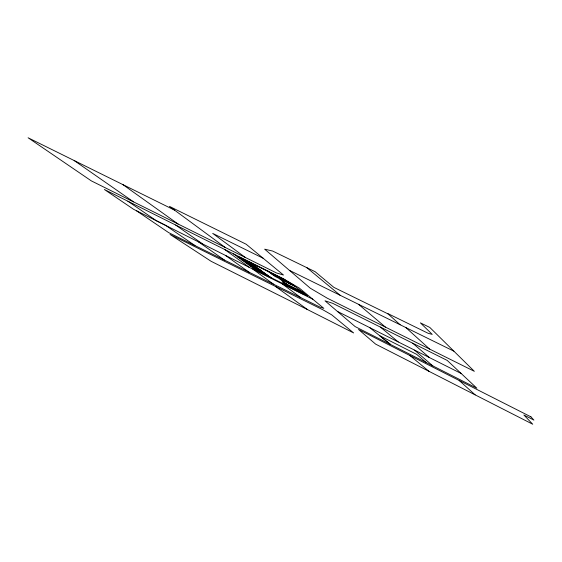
<?xml version="1.0" encoding="UTF-8"?>
<svg xmlns="http://www.w3.org/2000/svg" width="562" height="562" viewBox="0 0 562 562"><rect width="100%" height="100%" fill="white"/><g stroke="black" fill="none" stroke-linecap="round" stroke-linejoin="round"><path stroke-width="0.84" d="M388.012 313.877L333.884 287.379L315.113 271.692L272.654 251.052L264.646 249.163L310.273 288.201L327.253 298.183L474.328 371.313L429.804 327.435L420.397 322.862L432.234 334.39L428.272 333.357L387.45 313.371L400.158 324.766M289.409 270.35L453.885 351.166M174.55 210.139L28.1 137.774L91.325 180.88L276.595 272.999L283.501 275.043L246.149 244.224L169.429 206.366L225.207 247.449M263.149 258.246L212.71 233.399L245.257 257.417M136.362 210.694L168.698 232.654L320.305 307.245L323.881 308.383L299.286 288.074L283.108 278.597L104.363 189.485L133.587 209.303L312.83 299.258M237.557 256.813L252.661 264.358M271.137 273.582L286.845 281.422M252.598 264.716L255.373 266.1L251.369 263.156M293.013 284.899L280.066 278.429L276.23 275.556M241.527 259.707L256.539 267.203M295.085 286.465L274.895 276.378L267.315 270.729M245.432 262.545L260.347 270.006M249.275 265.334L264.091 272.76M302.131 291.804L282.208 281.829L289.282 287.098L304.471 294.713L297.607 289.535M264.66 273.582L270.996 277.593M304.281 293.434L291.615 287.084L295.022 289.641M253.048 268.081L267.772 275.464M285.777 284.484L301.07 292.149M337.39 311.404L461.205 373.519L476.843 388.187L355.142 326.592L324.984 300.789L332.676 303.311L447.226 360.425L461.205 373.519M307.583 309.627L211.115 261.302L170.033 234.445L323.024 309.859L331.763 314.889L353.624 332.936L307.583 309.627L275.331 286.353M127.862 201.203L156.327 220.711L165.713 225.425L194.979 245.587M74.163 160.535L133.538 201.863M198.47 241.864L224.463 260.094M175.625 225.018L202.425 243.845M225.355 255.352L249.001 272.163M122.895 184.617L178.119 224.034M224.498 249.38L249.465 267.456M233.511 253.876L256.764 270.779L271.397 278.127L248.713 261.456M252.795 269.121L273.757 284.344M248.594 261.773L268.222 276.202M282.321 283.943L300.803 297.649M279.398 278.626L286.662 284.056M283.129 278.612L290.498 284.175M369.796 327.66L390.506 344.485L379.715 335.725L416.667 354.355L426.354 362.631M306.796 267.645L340.179 295.289M380.376 327.091L398.268 341.949M409.909 355.514L428.939 371.299M358.479 304.288L385.462 327.126M412.677 343.199L429.389 357.558M414.545 350.112L432.845 365.918M459.168 380.474L475.199 394.889M405.799 327.541L429.656 349.1M283.248 279.061L239.3 257.136L259.328 271.741L307.611 295.956L292.296 284.351L283.248 279.061M530.914 416.835L358.5 329.465L375.641 344.127L532.727 424.226L523.868 414.995L533.9 420.081L530.914 416.835"/></g></svg>
